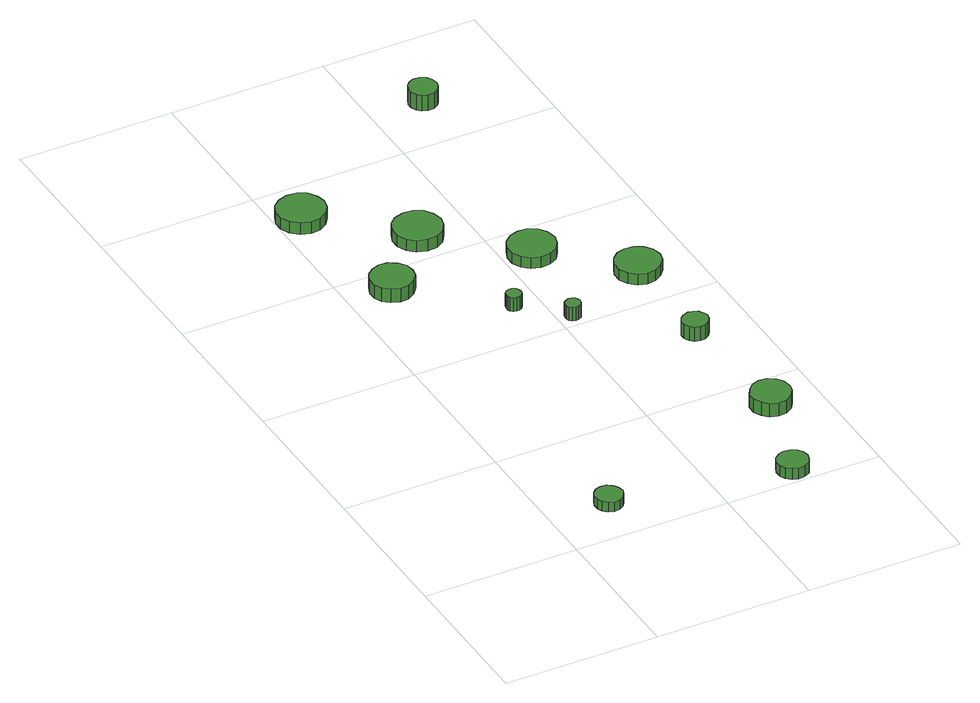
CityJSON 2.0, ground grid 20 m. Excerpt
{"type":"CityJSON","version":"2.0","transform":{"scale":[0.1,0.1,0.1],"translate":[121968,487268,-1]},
"CityObjects":{
"tree1":{"type":"SolitaryVegetationObject","attributes":{"function":"something"},"geometry":[{"type":"MultiSurface","lod":"1","boundaries":[[[0,1,2,3,4,5,6,7,8,9,10,11,12,13,14]],[[15,16,17,18,19,20,21,22,23,24,25,26,27,28,29]],[[0,29,28,1]],[[1,28,27,2]],[[2,27,26,3]],[[3,26,25,4]],[[4,25,24,5]],[[5,24,23,6]],[[6,23,22,7]],[[7,22,21,8]],[[8,21,20,9]],[[9,20,19,10]],[[10,19,18,11]],[[11,18,17,12]],[[12,17,16,13]],[[13,16,15,14]],[[14,15,29,0]]]}]},
"tree2":{"type":"SolitaryVegetationObject","attributes":{"function":"something"},"geometry":[{"type":"MultiSurface","lod":"1","boundaries":[[[30,31,32,33,34,35,36,37,38,39,40,41,42,43,44]],[[45,46,47,48,49,50,51,52,53,54,55,56,57,58,59]],[[30,59,58,31]],[[31,58,57,32]],[[32,57,56,33]],[[33,56,55,34]],[[34,55,54,35]],[[35,54,53,36]],[[36,53,52,37]],[[37,52,51,38]],[[38,51,50,39]],[[39,50,49,40]],[[40,49,48,41]],[[41,48,47,42]],[[42,47,46,43]],[[43,46,45,44]],[[44,45,59,30]]]}]},
"tree3":{"type":"SolitaryVegetationObject","attributes":{"function":"something"},"geometry":[{"type":"MultiSurface","lod":"1","boundaries":[[[60,61,62,63,64,65,66,67,68,69,70,71,72,73,74]],[[75,76,77,78,79,80,81,82,83,84,85,86,87,88,89]],[[60,89,88,61]],[[61,88,87,62]],[[62,87,86,63]],[[63,86,85,64]],[[64,85,84,65]],[[65,84,83,66]],[[66,83,82,67]],[[67,82,81,68]],[[68,81,80,69]],[[69,80,79,70]],[[70,79,78,71]],[[71,78,77,72]],[[72,77,76,73]],[[73,76,75,74]],[[74,75,89,60]]]}]},
"tree4":{"type":"SolitaryVegetationObject","attributes":{"function":"something"},"geometry":[{"type":"MultiSurface","lod":"1","boundaries":[[[90,91,92,93,94,95,96,97,98,99,100,101,102,103,104]],[[105,106,107,108,109,110,111,112,113,114,115,116,117,118,119]],[[90,119,118,91]],[[91,118,117,92]],[[92,117,116,93]],[[93,116,115,94]],[[94,115,114,95]],[[95,114,113,96]],[[96,113,112,97]],[[97,112,111,98]],[[98,111,110,99]],[[99,110,109,100]],[[100,109,108,101]],[[101,108,107,102]],[[102,107,106,103]],[[103,106,105,104]],[[104,105,119,90]]]}]},
"tree5":{"type":"SolitaryVegetationObject","attributes":{"function":"something"},"geometry":[{"type":"MultiSurface","lod":"1","boundaries":[[[120,121,122,123,124,125,126,127,128,129,130,131,132,133,134]],[[135,136,137,138,139,140,141,142,143,144,145,146,147,148,149]],[[120,149,148,121]],[[121,148,147,122]],[[122,147,146,123]],[[123,146,145,124]],[[124,145,144,125]],[[125,144,143,126]],[[126,143,142,127]],[[127,142,141,128]],[[128,141,140,129]],[[129,140,139,130]],[[130,139,138,131]],[[131,138,137,132]],[[132,137,136,133]],[[133,136,135,134]],[[134,135,149,120]]]}]},
"tree6":{"type":"SolitaryVegetationObject","attributes":{"function":"something"},"geometry":[{"type":"MultiSurface","lod":"1","boundaries":[[[150,151,152,153,154,155,156,157,158,159,160,161,162,163,164]],[[165,166,167,168,169,170,171,172,173,174,175,176,177,178,179]],[[150,179,178,151]],[[151,178,177,152]],[[152,177,176,153]],[[153,176,175,154]],[[154,175,174,155]],[[155,174,173,156]],[[156,173,172,157]],[[157,172,171,158]],[[158,171,170,159]],[[159,170,169,160]],[[160,169,168,161]],[[161,168,167,162]],[[162,167,166,163]],[[163,166,165,164]],[[164,165,179,150]]]}]},
"tree7":{"type":"SolitaryVegetationObject","attributes":{"function":"something"},"geometry":[{"type":"MultiSurface","lod":"1","boundaries":[[[180,181,182,183,184,185,186,187,188,189,190,191,192,193,194]],[[195,196,197,198,199,200,201,202,203,204,205,206,207,208,209]],[[180,209,208,181]],[[181,208,207,182]],[[182,207,206,183]],[[183,206,205,184]],[[184,205,204,185]],[[185,204,203,186]],[[186,203,202,187]],[[187,202,201,188]],[[188,201,200,189]],[[189,200,199,190]],[[190,199,198,191]],[[191,198,197,192]],[[192,197,196,193]],[[193,196,195,194]],[[194,195,209,180]]]}]},
"tree8":{"type":"SolitaryVegetationObject","attributes":{"function":"something"},"geometry":[{"type":"MultiSurface","lod":"1","boundaries":[[[210,211,212,213,214,215,216,217,218,219,220,221,222,223,224]],[[225,226,227,228,229,230,231,232,233,234,235,236,237,238,239]],[[210,239,238,211]],[[211,238,237,212]],[[212,237,236,213]],[[213,236,235,214]],[[214,235,234,215]],[[215,234,233,216]],[[216,233,232,217]],[[217,232,231,218]],[[218,231,230,219]],[[219,230,229,220]],[[220,229,228,221]],[[221,228,227,222]],[[222,227,226,223]],[[223,226,225,224]],[[224,225,239,210]]]}]},
"tree9":{"type":"SolitaryVegetationObject","attributes":{"function":"something"},"geometry":[{"type":"MultiSurface","lod":"1","boundaries":[[[240,241,242,243,244,245,246,247,248,249,250,251,252,253,254]],[[255,256,257,258,259,260,261,262,263,264,265,266,267,268,269]],[[240,269,268,241]],[[241,268,267,242]],[[242,267,266,243]],[[243,266,265,244]],[[244,265,264,245]],[[245,264,263,246]],[[246,263,262,247]],[[247,262,261,248]],[[248,261,260,249]],[[249,260,259,250]],[[250,259,258,251]],[[251,258,257,252]],[[252,257,256,253]],[[253,256,255,254]],[[254,255,269,240]]]}]},
"tree10":{"type":"SolitaryVegetationObject","attributes":{"function":"something"},"geometry":[{"type":"MultiSurface","lod":"1","boundaries":[[[270,271,272,273,274,275,276,277,278,279,280,281,282,283,284]],[[285,286,287,288,289,290,291,292,293,294,295,296,297,298,299]],[[270,299,298,271]],[[271,298,297,272]],[[272,297,296,273]],[[273,296,295,274]],[[274,295,294,275]],[[275,294,293,276]],[[276,293,292,277]],[[277,292,291,278]],[[278,291,290,279]],[[279,290,289,280]],[[280,289,288,281]],[[281,288,287,282]],[[282,287,286,283]],[[283,286,285,284]],[[284,285,299,270]]]}]},
"tree11":{"type":"SolitaryVegetationObject","attributes":{"function":"something"},"geometry":[{"type":"MultiSurface","lod":"1","boundaries":[[[300,301,302,303,304,305,306,307,308,309,310,311,312,313,314]],[[315,316,317,318,319,320,321,322,323,324,325,326,327,328,329]],[[300,329,328,301]],[[301,328,327,302]],[[302,327,326,303]],[[303,326,325,304]],[[304,325,324,305]],[[305,324,323,306]],[[306,323,322,307]],[[307,322,321,308]],[[308,321,320,309]],[[309,320,319,310]],[[310,319,318,311]],[[311,318,317,312]],[[312,317,316,313]],[[313,316,315,314]],[[314,315,329,300]]]}]},
"tree12":{"type":"SolitaryVegetationObject","attributes":{"function":"something"},"geometry":[{"type":"MultiSurface","lod":"1","boundaries":[[[330,331,332,333,334,335,336,337,338,339,340,341,342,343,344]],[[345,346,347,348,349,350,351,352,353,354,355,356,357,358,359]],[[330,359,358,331]],[[331,358,357,332]],[[332,357,356,333]],[[333,356,355,334]],[[334,355,354,335]],[[335,354,353,336]],[[336,353,352,337]],[[337,352,351,338]],[[338,351,350,339]],[[339,350,349,340]],[[340,349,348,341]],[[341,348,347,342]],[[342,347,346,343]],[[343,346,345,344]],[[344,345,359,330]]]}]}
},
"vertices":[
[96,65,20],[94,72,20],[90,78,20],[84,82,20],[76,83,20],[69,81,20],[64,76,20],[61,69,20],[61,61,20],[64,55,20],[69,50,20],[76,47,20],[84,48,20],[90,52,20],[94,58,20],[94,58,7],[90,52,7],[84,48,7],[76,47,7],[69,50,7],[64,55,7],[61,61,7],[61,69,7],[64,76,7],[69,81,7],[76,83,7],[84,82,7],[90,78,7],[94,72,7],[96,65,7],
[86,565,26],[84,576,26],[77,585,26],[67,591,26],[56,592,26],[45,588,26],[37,581,26],[32,570,26],[32,559,26],[37,549,26],[45,542,26],[56,538,26],[67,539,26],[77,545,26],[84,554,26],[84,554,7],[77,545,7],[67,539,7],[56,538,7],[45,542,7],[37,549,7],[32,559,7],[32,570,7],[37,581,7],[45,588,7],[56,592,7],[67,591,7],[77,585,7],[84,576,7],[86,565,7],
[63,740,23],[60,752,23],[53,763,23],[42,769,23],[29,770,23],[17,766,23],[7,758,23],[2,746,23],[2,733,23],[7,722,23],[17,713,23],[29,709,23],[42,710,23],[53,717,23],[60,727,23],[60,727,7],[53,717,7],[42,710,7],[29,709,7],[17,713,7],[7,722,7],[2,733,7],[2,746,7],[7,758,7],[17,766,7],[29,770,7],[42,769,7],[53,763,7],[60,752,7],[63,740,7],
[318,24,22],[316,32,22],[312,38,22],[304,42,22],[296,43,22],[289,41,22],[282,35,22],[279,28,22],[279,20,22],[282,12,22],[289,7,22],[296,4,22],[304,5,22],[312,9,22],[316,16,22],[316,16,7],[312,9,7],[304,5,7],[296,4,7],[289,7,7],[282,12,7],[279,20,7],[279,28,7],[282,35,7],[289,41,7],[296,43,7],[304,42,7],[312,38,7],[316,32,7],[318,24,7],
[177,467,26],[176,471,26],[174,475,26],[170,477,26],[166,477,26],[162,476,26],[159,473,26],[158,469,26],[158,465,26],[159,462,26],[162,459,26],[166,458,26],[170,458,26],[174,460,26],[176,463,26],[176,463,7],[174,460,7],[170,458,7],[166,458,7],[162,459,7],[159,462,7],[158,465,7],[158,469,7],[159,473,7],[162,476,7],[166,477,7],[170,477,7],[174,475,7],[176,471,7],[177,467,7],
[166,644,23],[163,657,23],[156,668,23],[145,674,23],[132,675,23],[119,671,23],[110,663,23],[105,651,23],[105,638,23],[110,626,23],[119,618,23],[132,614,23],[145,615,23],[156,621,23],[163,632,23],[163,632,7],[156,621,7],[145,615,7],[132,614,7],[119,618,7],[110,626,7],[105,638,7],[105,651,7],[110,663,7],[119,671,7],[132,675,7],[145,674,7],[156,668,7],[163,657,7],[166,644,7],
[229,418,26],[228,422,26],[226,425,26],[222,427,26],[218,428,26],[214,426,26],[211,424,26],[210,420,26],[210,416,26],[211,412,26],[214,410,26],[218,408,26],[222,409,26],[226,411,26],[228,414,26],[228,414,7],[226,411,7],[222,409,7],[218,408,7],[214,410,7],[211,412,7],[210,416,7],[210,420,7],[211,424,7],[214,426,7],[218,428,7],[222,427,7],[226,425,7],[228,422,7],[229,418,7],
[363,152,26],[361,163,26],[355,171,26],[346,177,26],[335,178,26],[325,174,26],[318,167,26],[313,158,26],[313,147,26],[318,138,26],[325,130,26],[335,127,26],[346,128,26],[355,134,26],[361,142,26],[361,142,7],[355,134,7],[346,128,7],[335,127,7],[325,130,7],[318,138,7],[313,147,7],[313,158,7],[318,167,7],[325,174,7],[335,178,7],[346,177,7],[355,171,7],[361,163,7],[363,152,7],
[266,551,22],[263,564,22],[256,574,22],[245,580,22],[233,581,22],[221,577,22],[212,569,22],[207,558,22],[207,545,22],[212,534,22],[221,526,22],[233,522,22],[245,523,22],[256,529,22],[263,539,22],[263,539,7],[256,529,7],[245,523,7],[233,522,7],[221,526,7],[212,534,7],[207,545,7],[207,558,7],[212,569,7],[221,577,7],[233,581,7],[245,580,7],[256,574,7],[263,564,7],[266,551,7],
[345,321,27],[343,327,27],[339,333,27],[333,336,27],[327,337,27],[320,335,27],[315,330,27],[312,324,27],[312,317,27],[315,311,27],[320,306,27],[327,304,27],[333,305,27],[339,308,27],[343,314,27],[343,314,7],[339,308,7],[333,305,7],[327,304,7],[320,306,7],[315,311,7],[312,317,7],[312,324,7],[315,330,7],[320,335,7],[327,337,7],[333,336,7],[339,333,7],[343,327,7],[345,321,7],
[358,463,22],[355,475,22],[348,484,22],[338,490,22],[326,491,22],[315,488,22],[306,480,22],[301,469,22],[301,457,22],[306,446,22],[315,438,22],[326,434,22],[338,436,22],[348,442,22],[355,451,22],[355,451,7],[348,442,7],[338,436,7],[326,434,7],[315,438,7],[306,446,7],[301,457,7],[301,469,7],[306,480,7],[315,488,7],[326,491,7],[338,490,7],[348,484,7],[355,475,7],[358,463,7],
[286,879,31],[284,887,31],[280,893,31],[273,897,31],[265,898,31],[258,895,31],[253,890,31],[250,883,31],[250,876,31],[253,869,31],[258,864,31],[265,861,31],[273,862,31],[280,866,31],[284,872,31],[284,872,9],[280,866,9],[273,862,9],[265,861,9],[258,864,9],[253,869,9],[250,876,9],[250,883,9],[253,890,9],[258,895,9],[265,898,9],[273,897,9],[280,893,9],[284,887,9],[286,879,9]
]}
